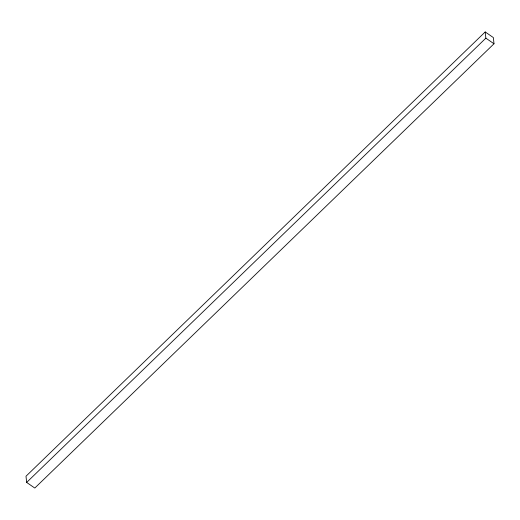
<?xml version="1.0" encoding="UTF-8"?>
<svg xmlns="http://www.w3.org/2000/svg" width="520" height="520" viewBox="0 0 520 520"><rect width="100%" height="100%" fill="white"/><g stroke="black" fill="none" stroke-linecap="round" stroke-linejoin="round"><path stroke-width="0.78" d="M485.206 31.948L26 476.229L26.65 482.43L34.794 488.053L494 43.771L493.35 37.57L485.206 31.948L485.856 38.148L494 43.771M26.65 482.43L485.856 38.148"/></g></svg>
